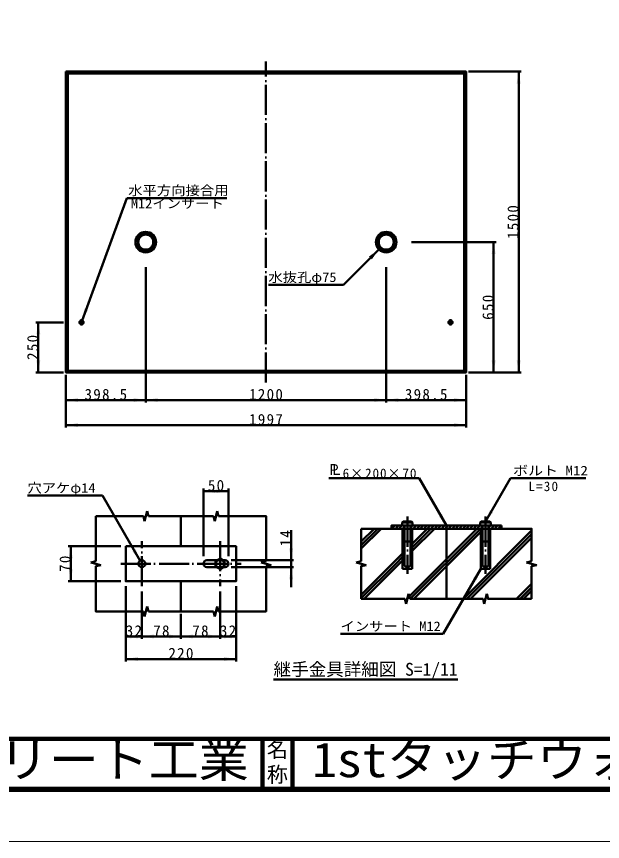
# Model space of a CAD drawing. Units: millimetres, scale not verified, with parts at other scales. Extents: x -2102 to 2102, y -1485 to 1485.
# Drawn here: x -1123 to 46, y -1485 to 160 of the extents above; entities that cross this region are included whole.
import ezdxf
from ezdxf.enums import TextEntityAlignment as Align

# ---------------------------------------------------------------- set-up
doc = ezdxf.new("R2010")
doc.units = ezdxf.units.MM
doc.header["$LTSCALE"] = 5
doc.linetypes.add('DASHED', pattern=[7.5, 6, -1.5])
doc.linetypes.add('LONG_DASHED_DOTTED', pattern=[15.25, 12, -1.5, 0.25, -1.5])
doc.layers.add('0-0_V-nasSTD', color=7, linetype='Continuous', lineweight=50)
doc.layers.add('0-1_0', color=7, linetype='Continuous', lineweight=100)
doc.styles.add('ＭＳ ゴシック', font='')
doc.styles.get('ＭＳ ゴシック').set_extended_font_data('MS Gothic')

msp = doc.modelspace()

# ---------------------------------------------------------------- linework, layer by layer
at = {"layer": '0-0_V-nasSTD', "linetype": 'LONG_DASHED_DOTTED'}
for p, q in [((-625.228, -569.532), (-625.228, 70.468)), ((-993.428, -455.532), (-993.428, -443.532)), ((-257.028, -455.532), (-257.028, -443.532)), ((-999.428, -449.532), (-987.428, -449.532)), ((-263.028, -449.532), (-251.028, -449.532)), ((-343.008, -837.056), (-343.008, -951.056)), ((-187.008, -837.056), (-187.008, -951.056)), ((-873.008, -976.056), (-873.008, -886.056)), ((-717.008, -886.056), (-717.008, -976.056)), ((-915.008, -931.056), (-675.008, -931.056))]:
    msp.add_line(p, q, dxfattribs=at)
at = {"layer": '0-0_V-nasSTD'}
for p, q in [((-1024.628, 50.468), (-1021.028, 46.868)), ((-229.428, 46.868), (-225.828, 50.468)), ((-115.828, 50.468), (-220.828, 50.468)), ((-120.828, 50.468), (-120.828, -549.532)), ((-1021.028, 46.868), (-1021.028, -545.932)), ((-229.428, 46.868), (-1021.028, 46.868)), ((-229.428, -545.932), (-229.428, 46.868)), ((-903.203, -201.641), (-992.129, -445.961)), ((-903.203, -201.641), (-703.203, -201.641)), ((-334.828, -289.532), (-165.828, -289.532)), ((-170.828, -289.532), (-170.828, -549.532)), ((-470.505, -374.809), (-399.795, -304.098)), ((-865.228, -339.532), (-865.228, -609.532)), ((-385.228, -339.532), (-385.228, -609.532)), ((-620.505, -374.809), (-470.505, -374.809)), ((-1084.628, -449.532), (-1029.628, -449.532)), ((-1079.628, -449.532), (-1079.628, -549.532)), ((-1084.628, -549.532), (-1029.628, -549.532)), ((-1021.028, -545.932), (-1024.628, -549.532)), ((-1024.628, -554.532), (-1024.628, -659.532)), ((-1021.028, -545.932), (-229.428, -545.932)), ((-229.428, -545.932), (-225.828, -549.532)), ((-225.828, -554.532), (-225.828, -659.532)), ((-115.828, -549.532), (-220.828, -549.532)), ((-1024.628, -604.532), (-865.228, -604.532)), ((-865.228, -604.532), (-385.228, -604.532)), ((-385.228, -604.532), (-225.828, -604.532)), ((-1024.628, -654.532), (-225.828, -654.532)), ((-499.627, -760.453), (-319.627, -760.453)), ((-319.627, -760.453), (-265.008, -855.056)), ((-137.008, -760.453), (-187.008, -847.056)), ((-137.008, -760.453), (12.992, -760.453)), ((-750.008, -781.056), (-750.008, -916.056)), ((-750.008, -786.056), (-700.008, -786.056)), ((-700.008, -781.056), (-700.008, -916.056)), ((-1101.508, -795.09), (-951.508, -795.09)), ((-876.508, -924.993), (-951.508, -795.09)), ((-965.008, -836.056), (-870.008, -836.056)), ((-965.008, -926.056), (-965.008, -836.056)), ((-870.008, -836.056), (-867.508, -846.056)), ((-862.508, -826.056), (-867.508, -846.056)), ((-862.508, -826.056), (-860.008, -836.056)), ((-860.008, -836.056), (-730.008, -836.056)), ((-795.008, -836.056), (-795.008, -896.056)), ((-730.008, -836.056), (-727.508, -846.056)), ((-722.508, -826.056), (-727.508, -846.056)), ((-722.508, -826.056), (-720.008, -836.056)), ((-373.949, -861.056), (-367.949, -855.056)), ((-366.878, -861.056), (-360.878, -855.056)), ((-359.807, -861.056), (-353.807, -855.056)), ((-351.508, -847.056), (-353.508, -849.056)), ((-332.508, -849.056), (-353.508, -849.056)), ((-334.508, -847.056), (-351.508, -847.056)), ((-349.008, -885.056), (-349.008, -855.056)), ((-332.593, -855.056), (-337.008, -859.47)), ((-337.008, -855.056), (-337.008, -885.056)), ((-334.508, -847.056), (-332.508, -849.056)), ((-331.522, -861.056), (-325.522, -855.056)), ((-324.451, -861.056), (-318.451, -855.056)), ((-317.38, -861.056), (-311.38, -855.056)), ((-310.309, -861.056), (-304.309, -855.056)), ((-303.238, -861.056), (-297.238, -855.056)), ((-296.167, -861.056), (-290.167, -855.056)), ((-289.096, -861.056), (-283.096, -855.056)), ((-282.025, -861.056), (-276.025, -855.056)), ((-274.954, -861.056), (-268.954, -855.056)), ((-261.883, -855.056), (-265.008, -858.181)), ((-260.812, -861.056), (-254.812, -855.056)), ((-253.741, -861.056), (-247.741, -855.056)), ((-246.67, -861.056), (-240.67, -855.056)), ((-239.598, -861.056), (-233.598, -855.056)), ((-232.527, -861.056), (-226.527, -855.056)), ((-225.456, -861.056), (-219.456, -855.056)), ((-218.385, -861.056), (-212.385, -855.056)), ((-211.314, -861.056), (-205.314, -855.056)), ((-204.243, -861.056), (-198.243, -855.056)), ((-195.508, -847.056), (-197.508, -849.056)), ((-176.508, -849.056), (-197.508, -849.056)), ((-178.508, -847.056), (-195.508, -847.056)), ((-193.008, -885.056), (-193.008, -855.056)), ((-177.03, -855.056), (-181.008, -859.034)), ((-181.008, -855.056), (-181.008, -885.056)), ((-178.508, -847.056), (-176.508, -849.056)), ((-175.959, -861.056), (-169.959, -855.056)), ((-168.888, -861.056), (-162.888, -855.056)), ((-161.817, -861.056), (-155.817, -855.056)), ((-155.008, -855.056), (-155.008, -861.056)), ((-575.008, -924.056), (-575.008, -864.056)), ((-435.008, -861.056), (-435.008, -926.056)), ((-409.304, -861.056), (-435.008, -886.759)), ((-402.233, -861.056), (-435.008, -893.83)), ((-395.162, -861.056), (-435.008, -900.902)), ((-352.736, -861.056), (-349.008, -857.328)), ((-352.508, -941.056), (-352.508, -861.056)), ((-204.243, -861.056), (-339.255, -996.067)), ((-197.172, -861.056), (-337.172, -1001.056)), ((-333.508, -941.056), (-333.508, -861.056)), ((-303.238, -861.056), (-333.508, -891.325)), ((-296.167, -861.056), (-333.508, -898.397)), ((-289.096, -861.056), (-333.508, -905.468)), ((-330.101, -1001.056), (-196.508, -867.463)), ((-267.883, -861.056), (-265.008, -858.181)), ((-265.008, -861.056), (-265.008, -1001.056)), ((-231.106, -1001.056), (-95.008, -864.957)), ((-224.035, -1001.056), (-95.008, -872.029)), ((-197.172, -861.056), (-193.008, -856.891)), ((-196.508, -941.056), (-196.508, -861.056)), ((-177.508, -941.056), (-177.508, -861.056)), ((-349.008, -935.056), (-349.008, -885.056)), ((-337.008, -935.056), (-337.008, -885.056)), ((-216.964, -1001.056), (-95.008, -879.1)), ((-193.008, -935.056), (-193.008, -885.056)), ((-181.008, -935.056), (-181.008, -885.056)), ((-1020.008, -896.056), (-915.008, -896.056)), ((-1015.008, -966.056), (-1015.008, -896.056)), ((-373.238, -931.056), (-352.508, -910.325)), ((-366.167, -931.056), (-352.508, -917.397)), ((-975.008, -928.556), (-965.008, -926.056)), ((-975.008, -928.556), (-955.008, -933.556)), ((-965.008, -936.056), (-955.008, -933.556)), ((-743.008, -924.056), (-723.07, -924.056)), ((-710.946, -924.056), (-707.008, -924.056)), ((-570.008, -924.056), (-695.008, -924.056)), ((-635.008, -928.556), (-625.008, -926.056)), ((-635.008, -928.556), (-615.008, -933.556)), ((-625.008, -936.056), (-615.008, -933.556)), ((-575.008, -938.056), (-575.008, -924.056)), ((-445.008, -928.556), (-435.008, -926.056)), ((-445.008, -928.556), (-425.008, -933.556)), ((-373.238, -931.056), (-435.008, -992.825)), ((-366.167, -931.056), (-435.008, -999.897)), ((-435.008, -936.056), (-425.008, -933.556)), ((-434.739, -935.988), (-435.008, -936.257)), ((-435.008, -936.056), (-435.008, -1001.056)), ((-359.096, -931.056), (-429.096, -1001.056)), ((-359.096, -931.056), (-352.508, -924.468)), ((-105.008, -928.556), (-95.008, -926.056)), ((-105.008, -928.556), (-85.008, -933.556)), ((-95.008, -936.056), (-85.008, -933.556)), ((-95.008, -936.056), (-95.008, -1001.056)), ((-86.096, -933.828), (-85.661, -933.392)), ((-723.07, -938.056), (-743.008, -938.056)), ((-707.008, -938.056), (-710.946, -938.056)), ((-570.008, -938.056), (-695.008, -938.056)), ((-575.008, -978.056), (-575.008, -938.056)), ((-333.508, -941.056), (-352.508, -941.056)), ((-271.508, -1070.959), (-196.508, -941.056)), ((-177.508, -941.056), (-196.508, -941.056)), ((-1020.008, -966.056), (-915.008, -966.056)), ((-795.008, -966.056), (-795.008, -1026.056)), ((-905.008, -976.056), (-905.008, -1126.056)), ((-873.008, -986.056), (-873.008, -1081.056)), ((-717.008, -986.056), (-717.008, -1081.056)), ((-685.008, -976.056), (-685.008, -1126.056)), ((-125.04, -1001.056), (-95.008, -971.023)), ((-117.969, -1001.056), (-95.008, -978.095)), ((-110.898, -1001.056), (-95.008, -985.166)), ((-435.008, -1001.056), (-348.008, -1001.056)), ((-348.008, -1001.056), (-345.508, -1011.056)), ((-347.255, -1004.067), (-342.596, -999.409)), ((-340.508, -991.056), (-345.508, -1011.056)), ((-340.508, -991.056), (-338.008, -1001.056)), ((-338.008, -1001.056), (-192.008, -1001.056)), ((-192.008, -1001.056), (-189.508, -1011.056)), ((-184.508, -991.056), (-189.508, -1011.056)), ((-862.508, -1016.056), (-867.508, -1036.056)), ((-862.508, -1016.056), (-860.008, -1026.056)), ((-722.508, -1016.056), (-727.508, -1036.056)), ((-722.508, -1016.056), (-720.008, -1026.056)), ((-870.008, -1026.056), (-867.508, -1036.056)), ((-730.008, -1026.056), (-860.008, -1026.056)), ((-795.008, -1031.056), (-795.008, -1081.056)), ((-730.008, -1026.056), (-727.508, -1036.056)), ((-905.008, -1076.056), (-873.008, -1076.056)), ((-873.008, -1076.056), (-795.008, -1076.056)), ((-795.008, -1076.056), (-717.008, -1076.056)), ((-685.008, -1076.056), (-717.008, -1076.056)), ((-271.508, -1070.959), (-476.508, -1070.959)), ((-905.008, -1121.056), (-685.008, -1121.056)), ((-610.007, -1162.083), (-242.507, -1162.083))]:
    msp.add_line(p, q, dxfattribs=at)
at = {"layer": '0-0_V-nasSTD', "linetype": 'DASHED'}
for p, q in [((-723.07, -924.056), (-710.946, -924.056)), ((-710.946, -938.056), (-723.07, -938.056))]:
    msp.add_line(p, q, dxfattribs=at)
at = {"layer": '0-0_V-nasSTD', "lineweight": 100}
for p, q in [((-632.5, -1280), (-632.5, -1380)), ((-572.5, -1280), (-572.5, -1380)), ((-1997.5, -1380), (1997.5, -1380))]:
    msp.add_line(p, q, dxfattribs=at)
at = {"layer": '0-0_V-nasSTD', "lineweight": 18}
for points in [[(-2102.5, -1485), (-2102.5, 1485), (2102.5, 1485), (2102.5, -1485)], [(-2002.5, -1385), (-2002.5, 1385), (2002.5, 1385), (2002.5, -1385)]]:
    msp.add_lwpolyline(points, close=True, dxfattribs=at)
at = {"layer": '0-0_V-nasSTD'}
for points in [[(-1024.628, 50.468), (-1024.628, -549.532), (-225.828, -549.532), (-225.828, 50.468)], [(-905.008, -896.056), (-905.008, -966.056), (-685.008, -966.056), (-685.008, -896.056)]]:
    msp.add_lwpolyline(points, close=True, dxfattribs=at)
for points in [[(-720.008, -836.056), (-625.008, -836.056), (-625.008, -926.056)], [(-155.008, -855.056), (-375.008, -855.056), (-375.008, -861.056)], [(-353.508, -849.056), (-353.508, -855.056), (-332.508, -855.056), (-332.508, -849.056)], [(-197.508, -849.056), (-197.508, -855.056), (-176.508, -855.056), (-176.508, -849.056)], [(-95.008, -926.056), (-95.008, -861.056), (-435.008, -861.056)], [(-726.101, -925.806), (-717.008, -920.556), (-707.915, -925.806), (-707.915, -936.306)], [(-870.008, -1026.056), (-965.008, -1026.056), (-965.008, -936.056)], [(-707.915, -936.306), (-717.008, -941.556), (-726.101, -936.306), (-726.101, -925.806)], [(-625.008, -936.056), (-625.008, -1026.056), (-720.008, -1026.056)], [(-184.508, -991.056), (-182.008, -1001.056), (-95.008, -1001.056)]]:
    msp.add_lwpolyline(points, dxfattribs=at)
for centre, radius in [((-865.228, -289.532), 20.6), ((-865.228, -289.532), 17), ((-865.228, -289.532), 15), ((-385.228, -289.532), 20.6), ((-385.228, -289.532), 17), ((-385.228, -289.532), 15), ((-993.428, -449.532), 3.8), ((-993.428, -449.532), 2.4), ((-993.428, -449.532), 2), ((-257.028, -449.532), 3.8), ((-257.028, -449.532), 2.4), ((-257.028, -449.532), 2), ((-873.008, -931.056), 7), ((-717.008, -931.056), 8.5)]:
    msp.add_circle(centre, radius, dxfattribs=at)
for centre, radius, start, end in [((-343.008, -875.618), 28.562, 68.4314, 111.5686), ((-187.008, -875.618), 28.562, 68.4314, 111.5686), ((-343.008, -877.056), 10, 233.1301, 306.8699), ((-187.008, -877.056), 10, 233.1301, 306.8699), ((-743.008, -931.056), 7, 90, 270), ((-707.008, -931.056), 7, 270, 90), ((-343.008, -927.056), 10, 233.1301, 306.8699), ((-187.008, -927.056), 10, 233.1301, 306.8699)]:
    msp.add_arc(centre, radius, start, end, dxfattribs=at)
for points in [[(-124.828, 26.468), (-120.828, 26.468), (-120.828, 50.468)], [(-120.828, 26.468), (-120.828, 50.468), (-116.828, 26.468)], [(-174.828, -313.532), (-170.828, -313.532), (-170.828, -289.532)], [(-170.828, -313.532), (-170.828, -289.532), (-166.828, -313.532)], [(-419.594, -318.24), (-416.765, -321.069), (-399.795, -304.098)], [(-416.765, -321.069), (-413.937, -323.897), (-399.795, -304.098)], [(-992.129, -445.961), (-987.679, -422.04), (-983.92, -423.408)], [(-992.129, -445.961), (-983.92, -423.408), (-980.161, -424.776)], [(-1083.628, -473.532), (-1079.628, -473.532), (-1079.628, -449.532)], [(-1079.628, -473.532), (-1079.628, -449.532), (-1075.628, -473.532)], [(-1083.628, -525.532), (-1079.628, -549.532), (-1079.628, -525.532)], [(-1079.628, -549.532), (-1079.628, -525.532), (-1075.628, -525.532)], [(-174.828, -525.532), (-170.828, -549.532), (-170.828, -525.532)], [(-170.828, -549.532), (-170.828, -525.532), (-166.828, -525.532)], [(-124.828, -525.532), (-120.828, -549.532), (-120.828, -525.532)], [(-120.828, -549.532), (-120.828, -525.532), (-116.828, -525.532)], [(-1024.628, -604.532), (-1000.628, -604.532), (-1000.628, -600.532)], [(-1024.628, -604.532), (-1000.628, -608.532), (-1000.628, -604.532)], [(-889.228, -604.532), (-889.228, -600.532), (-865.228, -604.532)], [(-889.228, -608.532), (-889.228, -604.532), (-865.228, -604.532)], [(-865.228, -604.532), (-841.228, -604.532), (-841.228, -600.532)], [(-865.228, -604.532), (-841.228, -608.532), (-841.228, -604.532)], [(-409.228, -604.532), (-409.228, -600.532), (-385.228, -604.532)], [(-409.228, -608.532), (-409.228, -604.532), (-385.228, -604.532)], [(-385.228, -604.532), (-361.228, -604.532), (-361.228, -600.532)], [(-385.228, -604.532), (-361.228, -608.532), (-361.228, -604.532)], [(-249.828, -604.532), (-249.828, -600.532), (-225.828, -604.532)], [(-249.828, -608.532), (-249.828, -604.532), (-225.828, -604.532)], [(-1024.628, -654.532), (-1000.628, -654.532), (-1000.628, -650.532)], [(-1024.628, -654.532), (-1000.628, -658.532), (-1000.628, -654.532)], [(-249.828, -654.532), (-249.828, -650.532), (-225.828, -654.532)], [(-249.828, -658.532), (-249.828, -654.532), (-225.828, -654.532)], [(-750.008, -786.056), (-726.008, -786.056), (-726.008, -782.056)], [(-750.008, -786.056), (-726.008, -790.056), (-726.008, -786.056)], [(-724.008, -786.056), (-724.008, -782.056), (-700.008, -786.056)], [(-724.008, -790.056), (-724.008, -786.056), (-700.008, -786.056)], [(-280.472, -836.271), (-277.008, -834.271), (-265.008, -855.056)], [(-277.008, -834.271), (-273.544, -832.271), (-265.008, -855.056)], [(-187.008, -847.056), (-178.472, -824.271), (-175.008, -826.271)], [(-187.008, -847.056), (-175.008, -826.271), (-171.544, -828.271)], [(-1019.008, -920.056), (-1015.008, -920.056), (-1015.008, -896.056)], [(-1015.008, -920.056), (-1015.008, -896.056), (-1011.008, -920.056)], [(-891.972, -906.209), (-888.508, -904.209), (-876.508, -924.993)], [(-888.508, -904.209), (-885.044, -902.209), (-876.508, -924.993)], [(-579.008, -900.056), (-575.008, -924.056), (-575.008, -900.056)], [(-575.008, -924.056), (-575.008, -900.056), (-571.008, -900.056)], [(-1019.008, -942.056), (-1015.008, -966.056), (-1015.008, -942.056)], [(-1015.008, -966.056), (-1015.008, -942.056), (-1011.008, -942.056)], [(-579.008, -962.056), (-575.008, -962.056), (-575.008, -938.056)], [(-575.008, -962.056), (-575.008, -938.056), (-571.008, -962.056)], [(-211.972, -959.84), (-208.508, -961.84), (-196.508, -941.056)], [(-208.508, -961.84), (-205.044, -963.84), (-196.508, -941.056)], [(-905.008, -1076.056), (-881.008, -1076.056), (-881.008, -1072.056)], [(-905.008, -1076.056), (-881.008, -1080.056), (-881.008, -1076.056)], [(-897.008, -1076.056), (-897.008, -1072.056), (-873.008, -1076.056)], [(-897.008, -1080.056), (-897.008, -1076.056), (-873.008, -1076.056)], [(-873.008, -1076.056), (-849.008, -1076.056), (-849.008, -1072.056)], [(-873.008, -1076.056), (-849.008, -1080.056), (-849.008, -1076.056)], [(-819.008, -1076.056), (-819.008, -1072.056), (-795.008, -1076.056)], [(-819.008, -1080.056), (-819.008, -1076.056), (-795.008, -1076.056)], [(-795.008, -1076.056), (-771.008, -1076.056), (-771.008, -1072.056)], [(-795.008, -1076.056), (-771.008, -1080.056), (-771.008, -1076.056)], [(-741.008, -1076.056), (-741.008, -1072.056), (-717.008, -1076.056)], [(-741.008, -1080.056), (-741.008, -1076.056), (-717.008, -1076.056)], [(-717.008, -1076.056), (-693.008, -1076.056), (-693.008, -1072.056)], [(-717.008, -1076.056), (-693.008, -1080.056), (-693.008, -1076.056)], [(-709.008, -1076.056), (-709.008, -1072.056), (-685.008, -1076.056)], [(-709.008, -1080.056), (-709.008, -1076.056), (-685.008, -1076.056)], [(-905.008, -1121.056), (-881.008, -1121.056), (-881.008, -1117.056)], [(-709.008, -1121.056), (-709.008, -1117.056), (-685.008, -1121.056)], [(-905.008, -1121.056), (-881.008, -1125.056), (-881.008, -1121.056)], [(-709.008, -1125.056), (-709.008, -1121.056), (-685.008, -1121.056)]]:
    msp.add_solid(points, dxfattribs=at)
at = {"layer": '0-1_0'}
msp.add_line((-1997.5, -1280), (1997.5, -1280), dxfattribs=at)

# ---------------------------------------------------------------- texts
at = {"layer": '0-0_V-nasSTD', "style": 'ＭＳ ゴシック'}
for s, height, width, p in [('水平方向接合用', 19.06, 1.1, (-900.203, -201.641)), ('M12インサート', 19.06, 1.1, (-894.953, -227.641)), ('水抜孔φ75', 19.06, 1.1, (-620.505, -374.809)), ('Ｐ', 21.63, 0.9, (-502.749, -760.453)), ('Ｌ', 21.63, 0.9, (-498.127, -760.453)), ('ボルト M12', 19.06, 1.15, (-132.008, -760.453)), ('穴アケφ14', 19.06, 1.1, (-1101.508, -795.09)), ('インサート M12', 19.06, 1.1, (-476.508, -1070.959)), ('(株)船生コンクリート工業', 69.65, 1.05, (-1856.5, -1377.45)), ('1stタッチウォールＦ型', 69.65, 1.05, (-533.25, -1377.53))]:
    msp.add_text(s, height=height, dxfattribs=dict(at, width=width)).set_placement(p, align=Align.BOTTOM_LEFT)
for s, height, p in [('継手金具詳細図 S=1/11', 25.66, (-610.007, -1162.083)), ('名', 30.79, (-623.518, -1326.001)), ('称', 30.79, (-623.524, -1375.99))]:
    msp.add_text(s, height=height, dxfattribs=at).set_placement(p, align=Align.BOTTOM_LEFT)
at = {"layer": '0-0_V-nasSTD', "char_height": 21.99, "attachment_point": 7, "rotation": 90, "style": 'ＭＳ ゴシック'}
for s, insert in [('\\T1.17;1500', (-120.828, -283.282)), ('\\T1.17;650', (-170.828, -444.532)), ('\\T1.17;250', (-1079.628, -524.532)), ('\\T1.17;14', (-575.008, -896.556)), ('\\T1.17;70', (-1015.008, -947.306))]:
    msp.add_mtext(s, dxfattribs=dict(at, insert=insert))
at = {"layer": '0-0_V-nasSTD', "attachment_point": 7, "style": 'ＭＳ ゴシック'}
for s, insert, char_height in [('\\T1.17;398.5', (-987.428, -604.532), 21.99), ('\\T1.17;1200', (-658.978, -604.532), 21.99), ('\\T1.17;398.5', (-348.028, -604.532), 21.99), ('\\T1.17;1997', (-658.978, -654.532), 21.99), ('\\T1.15;6×200×70', (-472.127, -760.453), 19.06), ('\\T1.17;50', (-741.258, -786.056), 21.99), ('\\T1.19;L=30', (-101.539, -786.453), 19.06), ('\\T1.17;32', (-905.258, -1076.056), 21.99), ('\\T1.17;78', (-850.258, -1076.056), 21.99), ('\\T1.17;78', (-772.258, -1076.056), 21.99), ('\\T1.17;32', (-717.258, -1076.056), 21.99), ('\\T1.17;220', (-820.008, -1121.056), 21.99)]:
    msp.add_mtext(s, dxfattribs=dict(at, insert=insert, char_height=char_height))

doc.saveas('drawing.dxf')
